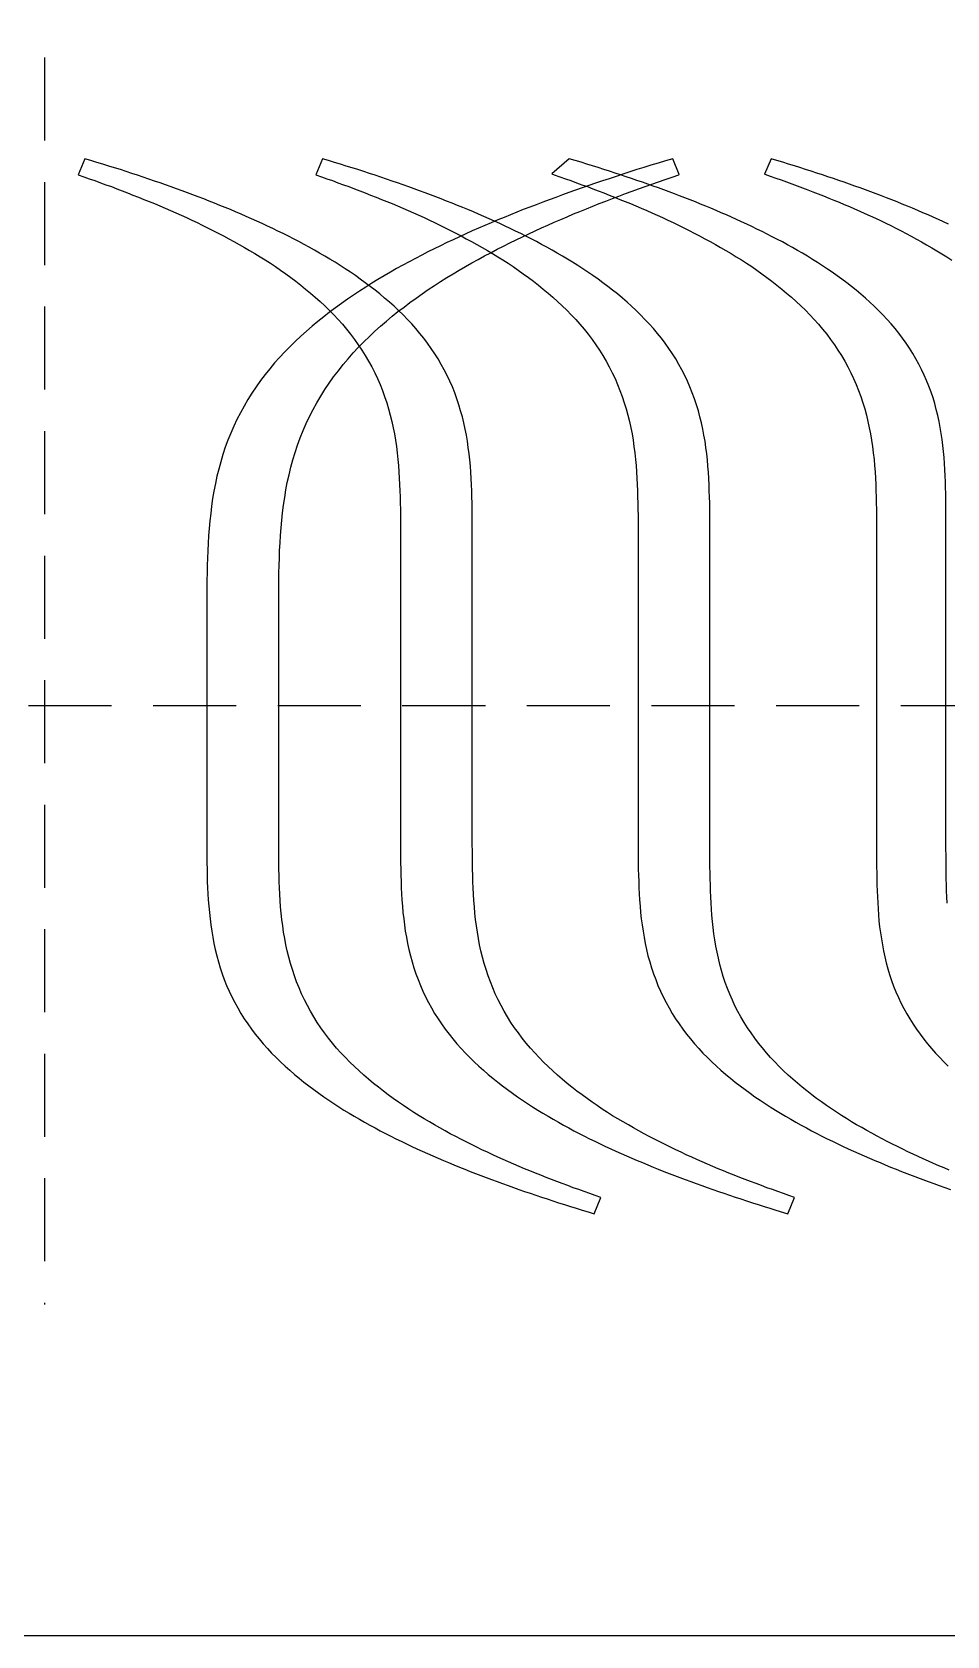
# Model space of a CAD drawing. Header units: metres. Extents: x -2 to 44.3, y -14 to 11.
# Drawn here: x 20.86 to 27.85, y -14.04 to -1.78 of the extents above; entities that cross this region are included whole.
import ezdxf

# ---------------------------------------------------------------- set-up
doc = ezdxf.new("R2010")
doc.units = ezdxf.units.M
doc.header["$LTSCALE"] = 0.05
doc.linetypes.add('DASHED', pattern=[19.05, 12.7, -6.35])
doc.layers.get('0').update_dxf_attribs({"linetype": 'DASHED'})
doc.layers.add('front-layer0', color=7, linetype='Continuous')
doc.layers.add('front-layer1', color=7, linetype='Continuous')

msp = doc.modelspace()

# ---------------------------------------------------------------- linework, layer by layer
for p, q in [((20.954, -1.971), (20.954, -11.509)), ((-1.076, -6.926), (42.985, -6.926))]:
    msp.add_line(p, q)
at = {"layer": 'Defpoints'}
msp.add_lwpolyline([(-2.015, 10.991), (44.305, 10.991), (44.305, -14.045), (-2.015, -14.045)], close=True, dxfattribs=at)
at = {"layer": 'front-layer0', "color": 1}
for points in [[(21.212, -2.868), (21.254, -2.882), (21.296, -2.897), (21.339, -2.912), (21.381, -2.928), (21.423, -2.943), (21.465, -2.958), (21.506, -2.974), (21.548, -2.99), (21.589, -3.006), (21.63, -3.022), (21.672, -3.038), (21.713, -3.055), (21.754, -3.071), (21.795, -3.088), (21.835, -3.105), (21.876, -3.123), (21.917, -3.14), (21.958, -3.158), (21.998, -3.177), (22.039, -3.195), (22.079, -3.214), (22.12, -3.233), (22.16, -3.253), (22.201, -3.272), (22.241, -3.293), (22.281, -3.313), (22.322, -3.334), (22.362, -3.356), (22.402, -3.377), (22.442, -3.4), (22.482, -3.423), (22.522, -3.446), (22.562, -3.47), (22.602, -3.494), (22.641, -3.519), (22.681, -3.544), (22.72, -3.57), (22.759, -3.597), (22.798, -3.624), (22.836, -3.652), (22.875, -3.681), (22.913, -3.711), (22.95, -3.741), (22.987, -3.772), (23.024, -3.803), (23.06, -3.836), (23.096, -3.869), (23.13, -3.904), (23.165, -3.939), (23.198, -3.974), (23.231, -4.011), (23.263, -4.049), (23.293, -4.087), (23.323, -4.127), (23.352, -4.167), (23.38, -4.208), (23.406, -4.25), (23.431, -4.293), (23.455, -4.336), (23.478, -4.381), (23.499, -4.426), (23.519, -4.471), (23.537, -4.517), (23.554, -4.564), (23.57, -4.611), (23.584, -4.658), (23.597, -4.706), (23.609, -4.754), (23.619, -4.802), (23.628, -4.85), (23.636, -4.898), (23.644, -4.947), (23.65, -4.995), (23.655, -5.044), (23.659, -5.092), (23.663, -5.14), (23.666, -5.188), (23.668, -5.236), (23.67, -5.284), (23.672, -5.331), (23.673, -5.379), (23.674, -5.426), (23.674, -5.473), (23.674, -5.52), (23.675, -5.567), (23.675, -5.613), (23.675, -5.66), (23.675, -5.706), (23.675, -6.779), (23.675, -7.899), (23.675, -7.946), (23.675, -7.992), (23.675, -8.039), (23.675, -8.086), (23.676, -8.132), (23.677, -8.179), (23.678, -8.226), (23.679, -8.273), (23.681, -8.321), (23.683, -8.368), (23.686, -8.415), (23.69, -8.463), (23.694, -8.51), (23.7, -8.558), (23.706, -8.605), (23.712, -8.653), (23.72, -8.7), (23.729, -8.747), (23.74, -8.794), (23.751, -8.841), (23.764, -8.887), (23.777, -8.933), (23.793, -8.979), (23.809, -9.024), (23.827, -9.069), (23.846, -9.113), (23.867, -9.156), (23.889, -9.199), (23.912, -9.241), (23.936, -9.283), (23.962, -9.323), (23.989, -9.363), (24.017, -9.402), (24.046, -9.441), (24.076, -9.478), (24.107, -9.515), (24.138, -9.551), (24.171, -9.586), (24.204, -9.62), (24.239, -9.653), (24.273, -9.686), (24.309, -9.718), (24.345, -9.749), (24.381, -9.779), (24.418, -9.809), (24.455, -9.838), (24.493, -9.866), (24.531, -9.894), (24.569, -9.921), (24.607, -9.947), (24.646, -9.973), (24.685, -9.998), (24.724, -10.022), (24.763, -10.046), (24.803, -10.07), (24.842, -10.093), (24.882, -10.115), (24.922, -10.137), (24.961, -10.159), (25.001, -10.18), (25.041, -10.201), (25.081, -10.222), (25.121, -10.242), (25.161, -10.261), (25.201, -10.281), (25.241, -10.3), (25.282, -10.318), (25.322, -10.337), (25.362, -10.355), (25.403, -10.372), (25.443, -10.39), (25.484, -10.407), (25.524, -10.424), (25.565, -10.441), (25.606, -10.458), (25.646, -10.474), (25.687, -10.491), (25.729, -10.507), (25.77, -10.522), (25.811, -10.538), (25.852, -10.554), (25.894, -10.569), (25.936, -10.584), (25.978, -10.599), (26.02, -10.614), (26.062, -10.629), (26.105, -10.644), (26.147, -10.659), (26.19, -10.673), (26.234, -10.688), (26.277, -10.702), (26.321, -10.716), (26.365, -10.731), (26.41, -10.745), (26.454, -10.759), (26.499, -10.773), (26.545, -10.787), (26.637, -10.815), (26.687, -10.691), (26.645, -10.676), (26.603, -10.661), (26.56, -10.646), (26.518, -10.631), (26.476, -10.616), (26.435, -10.6), (26.393, -10.585), (26.351, -10.569), (26.31, -10.553), (26.269, -10.537), (26.227, -10.521), (26.186, -10.504), (26.145, -10.488), (26.104, -10.471), (26.064, -10.453), (26.023, -10.436), (25.982, -10.418), (25.941, -10.4), (25.901, -10.382), (25.86, -10.364), (25.82, -10.345), (25.779, -10.326), (25.739, -10.306), (25.698, -10.286), (25.658, -10.266), (25.618, -10.246), (25.577, -10.225), (25.537, -10.203), (25.497, -10.181), (25.457, -10.159), (25.417, -10.136), (25.377, -10.113), (25.337, -10.089), (25.297, -10.065), (25.258, -10.04), (25.218, -10.014), (25.179, -9.988), (25.14, -9.962), (25.101, -9.934), (25.063, -9.906), (25.024, -9.878), (24.986, -9.848), (24.949, -9.818), (24.912, -9.787), (24.875, -9.755), (24.839, -9.723), (24.803, -9.689), (24.769, -9.655), (24.734, -9.62), (24.701, -9.584), (24.668, -9.548), (24.636, -9.51), (24.606, -9.471), (24.576, -9.432), (24.547, -9.392), (24.519, -9.351), (24.493, -9.309), (24.468, -9.266), (24.444, -9.222), (24.421, -9.178), (24.4, -9.133), (24.38, -9.088), (24.362, -9.042), (24.345, -8.995), (24.329, -8.948), (24.315, -8.901), (24.302, -8.853), (24.29, -8.805), (24.28, -8.757), (24.271, -8.709), (24.263, -8.66), (24.255, -8.612), (24.249, -8.564), (24.244, -8.515), (24.24, -8.467), (24.236, -8.419), (24.233, -8.371), (24.231, -8.323), (24.229, -8.275), (24.227, -8.228), (24.226, -8.18), (24.225, -8.133), (24.225, -8.086), (24.225, -8.039), (24.224, -7.992), (24.224, -7.946), (24.224, -7.899), (24.224, -6.779), (24.224, -5.706), (24.224, -5.66), (24.224, -5.613), (24.224, -5.567), (24.224, -5.52), (24.224, -5.473), (24.223, -5.426), (24.222, -5.379), (24.221, -5.332), (24.22, -5.285), (24.218, -5.238), (24.216, -5.191), (24.213, -5.143), (24.209, -5.096), (24.205, -5.049), (24.199, -5.001), (24.193, -4.954), (24.187, -4.906), (24.179, -4.859), (24.17, -4.812), (24.159, -4.765), (24.148, -4.718), (24.135, -4.672), (24.122, -4.626), (24.106, -4.58), (24.09, -4.535), (24.072, -4.49), (24.053, -4.446), (24.032, -4.403), (24.01, -4.36), (23.987, -4.318), (23.963, -4.276), (23.937, -4.236), (23.91, -4.196), (23.882, -4.156), (23.853, -4.118), (23.823, -4.081), (23.793, -4.044), (23.761, -4.008), (23.728, -3.973), (23.695, -3.939), (23.66, -3.905), (23.626, -3.873), (23.59, -3.841), (23.554, -3.81), (23.518, -3.779), (23.481, -3.75), (23.444, -3.721), (23.406, -3.693), (23.368, -3.665), (23.33, -3.638), (23.292, -3.612), (23.253, -3.586), (23.214, -3.561), (23.175, -3.536), (23.136, -3.512), (23.096, -3.489), (23.057, -3.466), (23.017, -3.443), (22.977, -3.421), (22.938, -3.4), (22.898, -3.378), (22.858, -3.358), (22.818, -3.337), (22.778, -3.317), (22.738, -3.298), (22.698, -3.278), (22.658, -3.259), (22.617, -3.241), (22.577, -3.222), (22.537, -3.204), (22.496, -3.186), (22.456, -3.169), (22.415, -3.151), (22.375, -3.134), (22.334, -3.118), (22.293, -3.101), (22.253, -3.084), (22.212, -3.068), (22.171, -3.052), (22.129, -3.036), (22.088, -3.021), (22.047, -3.005), (22.005, -2.99), (21.963, -2.975), (21.921, -2.959), (21.879, -2.944), (21.837, -2.93), (21.794, -2.915), (21.752, -2.9), (21.709, -2.886), (21.665, -2.871), (21.622, -2.857), (21.578, -2.843), (21.534, -2.828), (21.489, -2.814), (21.445, -2.8), (21.4, -2.786), (21.354, -2.772), (21.308, -2.758), (21.262, -2.744), (21.212, -2.868)], [(25.756, -2.744), (25.7, -2.761), (25.645, -2.778), (25.59, -2.794), (25.536, -2.811), (25.482, -2.828), (25.429, -2.845), (25.376, -2.862), (25.323, -2.88), (25.271, -2.897), (25.219, -2.914), (25.167, -2.932), (25.116, -2.949), (25.065, -2.967), (25.014, -2.985), (24.963, -3.003), (24.913, -3.021), (24.862, -3.04), (24.812, -3.058), (24.763, -3.077), (24.713, -3.096), (24.663, -3.115), (24.614, -3.134), (24.565, -3.153), (24.516, -3.173), (24.467, -3.193), (24.418, -3.213), (24.369, -3.234), (24.32, -3.255), (24.272, -3.276), (24.223, -3.297), (24.175, -3.319), (24.126, -3.341), (24.078, -3.364), (24.029, -3.386), (23.981, -3.41), (23.933, -3.433), (23.885, -3.457), (23.837, -3.482), (23.789, -3.507), (23.741, -3.532), (23.693, -3.558), (23.645, -3.585), (23.598, -3.612), (23.55, -3.64), (23.503, -3.668), (23.456, -3.697), (23.409, -3.726), (23.362, -3.757), (23.316, -3.787), (23.269, -3.819), (23.223, -3.851), (23.178, -3.885), (23.132, -3.919), (23.088, -3.953), (23.043, -3.989), (23, -4.026), (22.956, -4.063), (22.914, -4.101), (22.872, -4.14), (22.831, -4.181), (22.791, -4.222), (22.751, -4.264), (22.713, -4.307), (22.676, -4.351), (22.64, -4.396), (22.605, -4.442), (22.571, -4.489), (22.539, -4.537), (22.508, -4.586), (22.479, -4.636), (22.451, -4.687), (22.425, -4.738), (22.4, -4.791), (22.377, -4.844), (22.356, -4.897), (22.336, -4.952), (22.318, -5.007), (22.301, -5.062), (22.286, -5.118), (22.272, -5.174), (22.26, -5.23), (22.249, -5.287), (22.239, -5.344), (22.231, -5.401), (22.224, -5.458), (22.218, -5.515), (22.212, -5.572), (22.208, -5.629), (22.205, -5.686), (22.202, -5.743), (22.199, -5.8), (22.198, -5.856), (22.196, -5.913), (22.195, -5.969), (22.195, -6.026), (22.194, -6.082), (22.194, -6.138), (22.194, -6.194), (22.194, -6.25), (22.194, -6.306), (22.194, -6.779), (22.194, -7.899), (22.194, -7.946), (22.194, -7.992), (22.194, -8.039), (22.195, -8.086), (22.195, -8.132), (22.196, -8.179), (22.197, -8.226), (22.198, -8.273), (22.2, -8.321), (22.203, -8.368), (22.206, -8.415), (22.209, -8.463), (22.214, -8.51), (22.219, -8.558), (22.225, -8.605), (22.232, -8.653), (22.24, -8.7), (22.249, -8.747), (22.259, -8.794), (22.27, -8.841), (22.283, -8.887), (22.297, -8.933), (22.312, -8.979), (22.328, -9.024), (22.346, -9.069), (22.366, -9.113), (22.386, -9.156), (22.408, -9.199), (22.431, -9.241), (22.455, -9.283), (22.481, -9.323), (22.508, -9.363), (22.536, -9.402), (22.565, -9.441), (22.595, -9.478), (22.626, -9.515), (22.658, -9.551), (22.69, -9.586), (22.724, -9.62), (22.758, -9.653), (22.793, -9.686), (22.828, -9.718), (22.864, -9.749), (22.9, -9.779), (22.937, -9.809), (22.974, -9.838), (23.012, -9.866), (23.05, -9.894), (23.088, -9.921), (23.127, -9.947), (23.165, -9.973), (23.204, -9.998), (23.243, -10.022), (23.283, -10.046), (23.322, -10.07), (23.362, -10.093), (23.401, -10.115), (23.441, -10.137), (23.481, -10.159), (23.52, -10.18), (23.56, -10.201), (23.6, -10.222), (23.64, -10.242), (23.68, -10.261), (23.721, -10.281), (23.761, -10.3), (23.801, -10.318), (23.841, -10.337), (23.882, -10.355), (23.922, -10.372), (23.962, -10.39), (24.003, -10.407), (24.043, -10.424), (24.084, -10.441), (24.125, -10.458), (24.166, -10.474), (24.207, -10.491), (24.248, -10.507), (24.289, -10.522), (24.33, -10.538), (24.372, -10.554), (24.413, -10.569), (24.455, -10.584), (24.497, -10.599), (24.539, -10.614), (24.581, -10.629), (24.624, -10.644), (24.667, -10.659), (24.71, -10.673), (24.753, -10.688), (24.797, -10.702), (24.84, -10.716), (24.884, -10.731), (24.929, -10.745), (24.974, -10.759), (25.019, -10.773), (25.064, -10.787), (25.11, -10.801), (25.156, -10.815), (25.206, -10.691), (25.164, -10.676), (25.122, -10.661), (25.08, -10.646), (25.038, -10.631), (24.996, -10.616), (24.954, -10.6), (24.912, -10.585), (24.871, -10.569), (24.829, -10.553), (24.788, -10.537), (24.747, -10.521), (24.706, -10.504), (24.665, -10.488), (24.624, -10.471), (24.583, -10.453), (24.542, -10.436), (24.501, -10.418), (24.461, -10.4), (24.42, -10.382), (24.38, -10.364), (24.339, -10.345), (24.298, -10.326), (24.258, -10.306), (24.218, -10.286), (24.177, -10.266), (24.137, -10.246), (24.097, -10.225), (24.056, -10.203), (24.016, -10.181), (23.976, -10.159), (23.936, -10.136), (23.896, -10.113), (23.856, -10.089), (23.817, -10.065), (23.777, -10.04), (23.738, -10.014), (23.698, -9.988), (23.659, -9.962), (23.62, -9.934), (23.582, -9.906), (23.544, -9.878), (23.506, -9.848), (23.468, -9.818), (23.431, -9.787), (23.394, -9.755), (23.358, -9.723), (23.323, -9.689), (23.288, -9.655), (23.254, -9.62), (23.22, -9.584), (23.187, -9.548), (23.156, -9.51), (23.125, -9.471), (23.095, -9.432), (23.066, -9.392), (23.039, -9.351), (23.012, -9.309), (22.987, -9.266), (22.963, -9.222), (22.941, -9.178), (22.919, -9.133), (22.9, -9.088), (22.881, -9.042), (22.864, -8.995), (22.849, -8.948), (22.834, -8.901), (22.821, -8.853), (22.81, -8.805), (22.799, -8.757), (22.79, -8.709), (22.782, -8.66), (22.775, -8.612), (22.769, -8.564), (22.763, -8.515), (22.759, -8.467), (22.755, -8.419), (22.752, -8.371), (22.75, -8.323), (22.748, -8.275), (22.747, -8.228), (22.745, -8.18), (22.745, -8.133), (22.744, -8.086), (22.744, -8.039), (22.744, -7.992), (22.744, -7.946), (22.744, -7.899), (22.744, -6.779), (22.744, -6.306), (22.744, -6.25), (22.744, -6.194), (22.744, -6.138), (22.744, -6.081), (22.744, -6.025), (22.745, -5.969), (22.746, -5.912), (22.747, -5.855), (22.749, -5.798), (22.751, -5.741), (22.754, -5.683), (22.758, -5.626), (22.762, -5.568), (22.767, -5.51), (22.774, -5.452), (22.781, -5.394), (22.79, -5.336), (22.799, -5.278), (22.81, -5.22), (22.823, -5.163), (22.837, -5.105), (22.852, -5.048), (22.869, -4.991), (22.888, -4.935), (22.908, -4.88), (22.93, -4.824), (22.954, -4.77), (22.98, -4.716), (23.007, -4.663), (23.035, -4.611), (23.065, -4.56), (23.097, -4.51), (23.13, -4.461), (23.164, -4.413), (23.2, -4.366), (23.237, -4.319), (23.275, -4.274), (23.314, -4.23), (23.354, -4.187), (23.395, -4.145), (23.437, -4.104), (23.479, -4.064), (23.523, -4.025), (23.567, -3.987), (23.611, -3.95), (23.656, -3.914), (23.702, -3.879), (23.747, -3.844), (23.794, -3.811), (23.84, -3.778), (23.887, -3.746), (23.934, -3.715), (23.981, -3.684), (24.029, -3.654), (24.077, -3.625), (24.124, -3.597), (24.172, -3.569), (24.22, -3.541), (24.269, -3.515), (24.317, -3.488), (24.365, -3.463), (24.413, -3.437), (24.462, -3.413), (24.51, -3.388), (24.559, -3.365), (24.607, -3.341), (24.656, -3.318), (24.705, -3.296), (24.753, -3.273), (24.802, -3.252), (24.851, -3.23), (24.9, -3.209), (24.949, -3.188), (24.998, -3.167), (25.047, -3.147), (25.096, -3.127), (25.146, -3.107), (25.195, -3.087), (25.245, -3.068), (25.295, -3.049), (25.344, -3.03), (25.394, -3.011), (25.445, -2.993), (25.495, -2.974), (25.546, -2.956), (25.597, -2.938), (25.648, -2.92), (25.699, -2.902), (25.751, -2.885), (25.802, -2.867), (25.806, -2.866), (25.756, -2.744)], [(27.869, -10.481), (27.83, -10.465), (27.79, -10.448), (27.75, -10.431), (27.711, -10.413), (27.671, -10.395), (27.632, -10.377), (27.593, -10.359), (27.553, -10.341), (27.514, -10.322), (27.475, -10.302), (27.435, -10.283), (27.396, -10.263), (27.357, -10.242), (27.318, -10.221), (27.279, -10.2), (27.24, -10.178), (27.201, -10.156), (27.162, -10.134), (27.123, -10.111), (27.085, -10.087), (27.046, -10.063), (27.008, -10.038), (26.97, -10.013), (26.932, -9.987), (26.894, -9.96), (26.856, -9.933), (26.819, -9.905), (26.782, -9.876), (26.746, -9.847), (26.71, -9.817), (26.674, -9.786), (26.639, -9.754), (26.604, -9.722), (26.57, -9.689), (26.537, -9.654), (26.504, -9.62), (26.473, -9.584), (26.442, -9.547), (26.412, -9.51), (26.383, -9.471), (26.355, -9.432), (26.328, -9.392), (26.302, -9.351), (26.278, -9.31), (26.254, -9.267), (26.232, -9.224), (26.212, -9.181), (26.193, -9.136), (26.175, -9.092), (26.158, -9.046), (26.143, -9.001), (26.129, -8.954), (26.116, -8.908), (26.105, -8.861), (26.095, -8.815), (26.086, -8.768), (26.078, -8.721), (26.071, -8.673), (26.065, -8.626), (26.06, -8.579), (26.056, -8.532), (26.052, -8.486), (26.049, -8.439), (26.047, -8.392), (26.045, -8.346), (26.044, -8.3), (26.043, -8.254), (26.042, -8.208), (26.041, -8.162), (26.041, -8.116), (26.041, -8.071), (26.041, -8.025), (26.041, -7.98), (26.041, -6.779), (26.041, -5.706), (26.041, -5.66), (26.041, -5.613), (26.041, -5.567), (26.04, -5.52), (26.04, -5.473), (26.04, -5.426), (26.039, -5.379), (26.038, -5.332), (26.036, -5.285), (26.034, -5.238), (26.032, -5.191), (26.029, -5.143), (26.025, -5.096), (26.021, -5.049), (26.016, -5.001), (26.01, -4.954), (26.003, -4.906), (25.995, -4.859), (25.986, -4.812), (25.976, -4.765), (25.964, -4.718), (25.952, -4.672), (25.938, -4.626), (25.923, -4.58), (25.906, -4.535), (25.888, -4.49), (25.869, -4.446), (25.849, -4.403), (25.827, -4.36), (25.804, -4.318), (25.779, -4.276), (25.754, -4.236), (25.727, -4.196), (25.699, -4.156), (25.67, -4.118), (25.64, -4.081), (25.609, -4.044), (25.577, -4.008), (25.544, -3.973), (25.511, -3.939), (25.477, -3.905), (25.442, -3.873), (25.407, -3.841), (25.371, -3.81), (25.334, -3.779), (25.297, -3.75), (25.26, -3.721), (25.223, -3.693), (25.185, -3.665), (25.146, -3.638), (25.108, -3.612), (25.069, -3.586), (25.03, -3.561), (24.991, -3.536), (24.952, -3.512), (24.913, -3.489), (24.873, -3.466), (24.834, -3.443), (24.794, -3.421), (24.754, -3.4), (24.714, -3.378), (24.674, -3.358), (24.634, -3.337), (24.594, -3.317), (24.554, -3.298), (24.514, -3.278), (24.474, -3.259), (24.434, -3.241), (24.394, -3.222), (24.353, -3.204), (24.313, -3.186), (24.272, -3.169), (24.232, -3.151), (24.191, -3.134), (24.151, -3.118), (24.11, -3.101), (24.069, -3.084), (24.028, -3.068), (23.987, -3.052), (23.946, -3.036), (23.904, -3.021), (23.863, -3.005), (23.821, -2.99), (23.78, -2.975), (23.738, -2.959), (23.696, -2.944), (23.653, -2.93), (23.611, -2.915), (23.568, -2.9), (23.525, -2.886), (23.482, -2.871), (23.438, -2.857), (23.394, -2.843), (23.35, -2.828), (23.306, -2.814), (23.261, -2.8), (23.216, -2.786), (23.17, -2.772), (23.125, -2.758), (23.078, -2.744), (23.028, -2.868)], [(23.028, -2.868), (23.07, -2.882), (23.113, -2.897), (23.155, -2.912), (23.197, -2.928), (23.239, -2.943), (23.281, -2.958), (23.323, -2.974), (23.364, -2.99), (23.406, -3.006), (23.447, -3.022), (23.488, -3.038), (23.529, -3.055), (23.57, -3.071), (23.611, -3.088), (23.652, -3.105), (23.693, -3.123), (23.733, -3.14), (23.774, -3.158), (23.815, -3.177), (23.855, -3.195), (23.896, -3.214), (23.936, -3.233), (23.977, -3.253), (24.017, -3.272), (24.057, -3.293), (24.098, -3.313), (24.138, -3.334), (24.178, -3.356), (24.218, -3.377), (24.259, -3.4), (24.299, -3.423), (24.339, -3.446), (24.378, -3.47), (24.418, -3.494), (24.458, -3.519), (24.497, -3.544), (24.536, -3.57), (24.575, -3.597), (24.614, -3.624), (24.653, -3.652), (24.691, -3.681), (24.729, -3.711), (24.767, -3.741), (24.804, -3.772), (24.84, -3.803), (24.876, -3.836), (24.912, -3.869), (24.947, -3.904), (24.981, -3.939), (25.015, -3.974), (25.047, -4.011), (25.079, -4.049), (25.11, -4.087), (25.14, -4.127), (25.168, -4.167), (25.196, -4.208), (25.222, -4.25), (25.248, -4.293), (25.271, -4.336), (25.294, -4.381), (25.315, -4.426), (25.335, -4.471), (25.353, -4.517), (25.37, -4.564), (25.386, -4.611), (25.4, -4.658), (25.413, -4.706), (25.425, -4.754), (25.435, -4.802), (25.445, -4.85), (25.453, -4.898), (25.46, -4.947), (25.466, -4.995), (25.471, -5.044), (25.476, -5.092), (25.479, -5.14), (25.482, -5.188), (25.485, -5.236), (25.487, -5.284), (25.488, -5.331), (25.489, -5.379), (25.49, -5.426), (25.491, -5.473), (25.491, -5.52), (25.491, -5.567), (25.491, -5.613), (25.491, -5.66), (25.491, -5.706), (25.491, -6.779), (25.491, -7.899), (25.491, -7.946), (25.491, -7.992), (25.491, -8.039), (25.492, -8.086), (25.492, -8.132), (25.493, -8.179), (25.494, -8.226), (25.496, -8.273), (25.498, -8.321), (25.5, -8.368), (25.503, -8.415), (25.506, -8.463), (25.511, -8.51), (25.516, -8.558), (25.522, -8.605), (25.529, -8.653), (25.537, -8.7), (25.546, -8.747), (25.556, -8.794), (25.567, -8.841), (25.58, -8.887), (25.594, -8.933), (25.609, -8.979), (25.626, -9.024), (25.643, -9.069), (25.663, -9.113), (25.683, -9.156), (25.705, -9.199), (25.728, -9.241), (25.753, -9.283), (25.778, -9.323), (25.805, -9.363), (25.833, -9.402), (25.862, -9.441), (25.892, -9.478), (25.923, -9.515), (25.955, -9.551), (25.987, -9.586), (26.021, -9.62), (26.055, -9.653), (26.09, -9.686), (26.125, -9.718), (26.161, -9.749), (26.198, -9.779), (26.234, -9.809), (26.272, -9.838), (26.309, -9.866), (26.347, -9.894), (26.385, -9.921), (26.424, -9.947), (26.463, -9.973), (26.502, -9.998), (26.541, -10.022), (26.58, -10.046), (26.619, -10.07), (26.659, -10.093), (26.698, -10.115), (26.738, -10.137), (26.778, -10.159), (26.818, -10.18), (26.857, -10.201), (26.897, -10.222), (26.937, -10.242), (26.978, -10.261), (27.018, -10.281), (27.058, -10.3), (27.098, -10.318), (27.138, -10.337), (27.179, -10.355), (27.219, -10.372), (27.26, -10.39), (27.3, -10.407), (27.341, -10.424), (27.381, -10.441), (27.422, -10.458), (27.463, -10.474), (27.504, -10.491), (27.545, -10.507), (27.586, -10.522), (27.627, -10.538), (27.669, -10.554), (27.71, -10.569), (27.752, -10.584), (27.794, -10.599), (27.836, -10.614), (27.879, -10.629)]]:
    msp.add_lwpolyline(points, dxfattribs=at)
at = {"layer": 'front-layer1', "color": 2}
for points in [[(27.854, -8.439), (27.852, -8.392), (27.85, -8.346), (27.848, -8.3), (27.847, -8.254), (27.847, -8.208), (27.846, -8.162), (27.846, -8.116), (27.846, -8.071), (27.845, -8.025), (27.845, -7.98), (27.845, -6.779), (27.845, -5.624), (27.845, -5.579), (27.845, -5.533), (27.845, -5.488), (27.845, -5.443), (27.845, -5.397), (27.844, -5.352), (27.844, -5.306), (27.842, -5.26), (27.841, -5.215), (27.839, -5.169), (27.837, -5.123), (27.834, -5.077), (27.831, -5.031), (27.826, -4.984), (27.821, -4.938), (27.815, -4.892), (27.809, -4.846), (27.801, -4.8), (27.792, -4.754), (27.782, -4.709), (27.771, -4.663), (27.759, -4.618), (27.746, -4.573), (27.731, -4.529), (27.715, -4.485), (27.697, -4.442), (27.679, -4.399), (27.659, -4.357), (27.637, -4.315), (27.615, -4.274), (27.591, -4.234), (27.566, -4.194), (27.54, -4.155), (27.513, -4.117), (27.485, -4.08), (27.456, -4.043), (27.426, -4.008), (27.395, -3.973), (27.363, -3.939), (27.33, -3.906), (27.297, -3.873), (27.263, -3.841), (27.229, -3.81), (27.194, -3.78), (27.159, -3.751), (27.123, -3.722), (27.087, -3.694), (27.05, -3.666), (27.013, -3.639), (26.976, -3.613), (26.939, -3.588), (26.901, -3.563), (26.863, -3.538), (26.825, -3.514), (26.787, -3.491), (26.749, -3.468), (26.71, -3.446), (26.672, -3.424), (26.633, -3.402), (26.595, -3.381), (26.556, -3.361), (26.517, -3.341), (26.478, -3.321), (26.439, -3.301), (26.4, -3.282), (26.361, -3.263), (26.322, -3.245), (26.283, -3.227), (26.244, -3.209), (26.205, -3.191), (26.166, -3.174), (26.126, -3.157), (26.087, -3.14), (26.047, -3.123), (26.008, -3.107), (25.968, -3.091), (25.929, -3.075), (25.889, -3.059), (25.849, -3.044), (25.809, -3.028), (25.769, -3.013), (25.728, -2.998), (25.688, -2.983), (25.647, -2.968), (25.607, -2.953), (25.566, -2.939), (25.524, -2.924), (25.483, -2.91), (25.442, -2.896), (25.4, -2.882), (25.358, -2.868), (25.315, -2.854), (25.273, -2.84), (25.23, -2.826), (25.187, -2.812), (25.143, -2.798), (25.099, -2.785), (25.055, -2.771), (25.01, -2.757), (24.965, -2.744), (24.833, -2.861)], [(27.865, -3.245), (27.826, -3.227), (27.787, -3.209), (27.747, -3.191), (27.708, -3.174), (27.669, -3.157), (27.629, -3.14), (27.59, -3.123), (27.55, -3.107), (27.511, -3.091), (27.471, -3.075), (27.431, -3.059), (27.391, -3.044), (27.351, -3.028), (27.311, -3.013), (27.271, -2.998), (27.23, -2.983), (27.19, -2.968), (27.149, -2.953), (27.108, -2.939), (27.067, -2.924), (27.026, -2.91), (26.984, -2.896), (26.942, -2.882), (26.9, -2.868), (26.858, -2.854), (26.815, -2.84), (26.772, -2.826), (26.729, -2.812), (26.686, -2.798), (26.642, -2.785), (26.598, -2.771), (26.553, -2.757), (26.508, -2.744), (26.458, -2.862)], [(24.833, -2.861), (24.851, -2.868), (24.893, -2.882), (24.936, -2.897), (24.978, -2.912), (25.02, -2.928), (25.062, -2.943), (25.104, -2.958), (25.146, -2.974), (25.187, -2.99), (25.229, -3.006), (25.27, -3.022), (25.311, -3.038), (25.352, -3.055), (25.393, -3.071), (25.434, -3.088), (25.475, -3.105), (25.516, -3.123), (25.557, -3.14), (25.597, -3.158), (25.638, -3.177), (25.678, -3.195), (25.719, -3.214), (25.759, -3.233), (25.8, -3.253), (25.84, -3.272), (25.881, -3.293), (25.921, -3.313), (25.961, -3.334), (26.002, -3.356), (26.042, -3.377), (26.082, -3.4), (26.122, -3.423), (26.162, -3.446), (26.202, -3.47), (26.241, -3.494), (26.281, -3.519), (26.32, -3.544), (26.36, -3.57), (26.399, -3.597), (26.437, -3.624), (26.476, -3.652), (26.514, -3.681), (26.552, -3.711), (26.59, -3.741), (26.627, -3.772), (26.663, -3.803), (26.7, -3.836), (26.735, -3.869), (26.77, -3.904), (26.804, -3.939), (26.838, -3.974), (26.87, -4.011), (26.902, -4.049), (26.933, -4.087), (26.963, -4.127), (26.992, -4.167), (27.019, -4.208), (27.046, -4.25), (27.071, -4.293), (27.095, -4.336), (27.117, -4.381), (27.138, -4.426), (27.158, -4.471), (27.177, -4.517), (27.194, -4.564), (27.209, -4.611), (27.224, -4.658), (27.237, -4.706), (27.248, -4.754), (27.259, -4.802), (27.268, -4.85), (27.276, -4.898), (27.283, -4.947), (27.289, -4.995), (27.295, -5.044), (27.299, -5.092), (27.303, -5.14), (27.306, -5.188), (27.308, -5.236), (27.31, -5.284), (27.311, -5.331), (27.312, -5.379), (27.313, -5.426), (27.314, -5.473), (27.314, -5.52), (27.314, -5.567), (27.314, -5.613), (27.314, -5.66), (27.314, -5.706), (27.314, -6.779), (27.314, -7.98), (27.314, -8.025), (27.315, -8.071), (27.315, -8.116), (27.315, -8.162), (27.316, -8.207), (27.316, -8.253), (27.317, -8.298), (27.319, -8.344), (27.321, -8.39), (27.323, -8.436), (27.326, -8.482), (27.329, -8.528), (27.333, -8.574), (27.338, -8.621), (27.344, -8.667), (27.351, -8.713), (27.359, -8.759), (27.368, -8.805), (27.377, -8.85), (27.389, -8.896), (27.401, -8.941), (27.414, -8.985), (27.429, -9.03), (27.445, -9.074), (27.462, -9.117), (27.481, -9.16), (27.501, -9.202), (27.522, -9.244), (27.545, -9.285), (27.569, -9.325), (27.593, -9.365), (27.62, -9.404), (27.647, -9.442), (27.675, -9.479), (27.704, -9.515), (27.734, -9.551), (27.765, -9.586), (27.797, -9.62), (27.829, -9.653), (27.863, -9.686)], [(26.458, -2.862), (26.461, -2.863), (26.502, -2.877), (26.544, -2.892), (26.585, -2.906), (26.626, -2.921), (26.667, -2.936), (26.707, -2.951), (26.748, -2.966), (26.788, -2.982), (26.828, -2.997), (26.869, -3.013), (26.909, -3.029), (26.949, -3.045), (26.988, -3.061), (27.028, -3.077), (27.068, -3.094), (27.108, -3.111), (27.147, -3.128), (27.187, -3.146), (27.226, -3.163), (27.266, -3.181), (27.305, -3.2), (27.344, -3.218), (27.384, -3.237), (27.423, -3.256), (27.462, -3.276), (27.502, -3.296), (27.541, -3.317), (27.58, -3.337), (27.619, -3.359), (27.658, -3.38), (27.697, -3.402), (27.736, -3.425), (27.774, -3.448), (27.813, -3.472), (27.852, -3.496), (27.89, -3.521)]]:
    msp.add_lwpolyline(points, dxfattribs=at)

doc.saveas('drawing.dxf')
